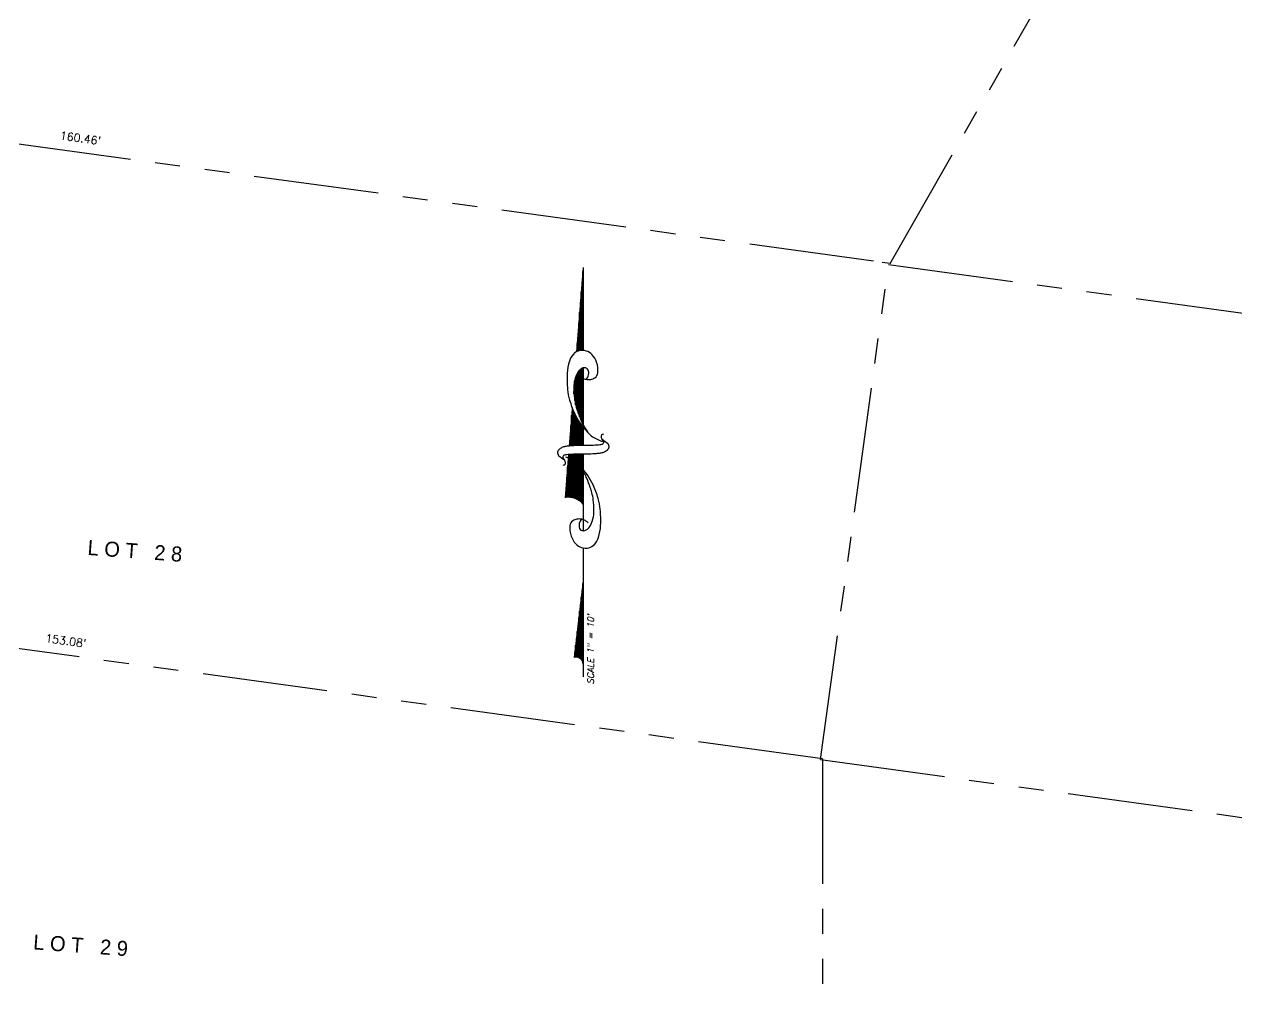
# Model space of a CAD drawing. Extents: x 3812 to 5524, y 4309 to 5867.
# Drawn here: x 4920.2 to 5041.4, y 4976.5 to 5073.5 of the extents above; entities that cross this region are included whole.
import ezdxf
from ezdxf.enums import TextEntityAlignment as Align

# ---------------------------------------------------------------- set-up
doc = ezdxf.new("R2010")
doc.units = 0
doc.header["$LTSCALE"] = 10
doc.header["$MEASUREMENT"] = 0
doc.linetypes.add('PHANTOM', pattern=[2.5, 1.25, -0.25, 0.25, -0.25, 0.25, -0.25])
doc.layers.get('0').update_dxf_attribs({"linetype": 'CONTINUOUS'})
for name, color, linetype in [('BNDRY-REC', 4, 'PHANTOM'), ('LEGEND', 7, 'CONTINUOUS'), ('NORTH', 7, 'CONTINUOUS'), ('PLT_ANNO_TXT', 120, 'CONTINUOUS')]:
    doc.layers.add(name, color=color, linetype=linetype)
doc.styles.add('I', font='ITALIC', dxfattribs={"height": 1})
doc.styles.add('L80', font='simplex.shx', dxfattribs={"height": 0.8})
doc.styles.add('SHADOW', font='SHADOW2.SHX')

# ---------------------------------------------------------------- blocks, each defined once
blk = doc.blocks.new('*X7')
for p, q in [((3076.61, 780.5), (3078.15, 780.5)), ((3076.62, 780.38), (3079.78, 780.38)), ((3076.62, 780.25), (3081.41, 780.25)), ((3076.63, 780.12), (3082.51, 780.12)), ((3076.63, 780), (3082.18, 780)), ((3076.64, 779.87), (3081.86, 779.87)), ((3076.64, 779.75), (3081.54, 779.75)), ((3076.65, 779.62), (3081.32, 779.62)), ((3076.65, 779.5), (3081.12, 779.5)), ((3076.66, 779.38), (3080.91, 779.38)), ((3076.66, 779.25), (3080.7, 779.25)), ((3076.67, 779.12), (3080.49, 779.12)), ((3076.67, 779), (3080.28, 779)), ((3076.68, 778.88), (3080.11, 778.88)), ((3076.68, 778.75), (3079.95, 778.75)), ((3076.69, 778.62), (3079.78, 778.62)), ((3076.69, 778.5), (3079.62, 778.5))]:
    blk.add_line(p, q)
blk = doc.blocks.new('*X8')
for p, q in [((3080.3, 778.62), (3088.68, 778.62)), ((3080.58, 778.75), (3088.59, 778.75)), ((3080.86, 778.88), (3088.51, 778.88)), ((3081.19, 779), (3088.42, 779)), ((3081.53, 779.12), (3088.28, 779.12)), ((3081.87, 779.25), (3088.06, 779.25)), ((3082.21, 779.38), (3087.85, 779.38)), ((3082.58, 779.5), (3087.64, 779.5)), ((3083.06, 779.62), (3087.25, 779.62)), ((3083.71, 779.75), (3086.79, 779.75)), ((3084.78, 779.88), (3085.13, 779.88)), ((3080.02, 778.5), (3088.76, 778.5))]:
    blk.add_line(p, q)
blk = doc.blocks.new('*X9')
for p, q in [((3091.38, 779.38), (3092.65, 779.38)), ((3091.4, 779.25), (3094.25, 779.25)), ((3091.43, 779.12), (3095.86, 779.12)), ((3091.46, 779), (3097.47, 779)), ((3091.49, 778.88), (3099.07, 778.88)), ((3091.5, 778.75), (3100.68, 778.75)), ((3091.52, 778.62), (3102.29, 778.62)), ((3091.53, 778.5), (3103.9, 778.5))]:
    blk.add_line(p, q)
blk = doc.blocks.new('*X10')
for p, q in [((3068.54, 781.25), (3068.54, 781.25)), ((3068.54, 781.12), (3070.15, 781.12)), ((3068.55, 781), (3071.75, 781)), ((3068.55, 780.88), (3073.36, 780.88)), ((3068.56, 780.75), (3074.97, 780.75)), ((3068.56, 780.62), (3075.3, 780.62)), ((3068.56, 780.5), (3075.31, 780.5)), ((3067.72, 778.62), (3072.95, 778.62)), ((3067.86, 778.75), (3073.15, 778.75)), ((3067.96, 778.88), (3073.34, 778.88)), ((3068.06, 779), (3075.37, 779)), ((3068.15, 779.12), (3075.37, 779.12)), ((3068.23, 779.25), (3075.37, 779.25)), ((3068.3, 779.37), (3075.37, 779.37)), ((3068.37, 779.5), (3075.37, 779.5)), ((3068.41, 779.62), (3075.37, 779.62)), ((3068.45, 779.75), (3075.36, 779.75)), ((3068.49, 779.88), (3075.35, 779.88)), ((3068.51, 780), (3075.35, 780)), ((3068.53, 780.12), (3075.34, 780.12)), ((3068.55, 780.25), (3075.33, 780.25)), ((3068.56, 780.38), (3075.32, 780.38)), ((3073.11, 778.62), (3075.36, 778.62)), ((3073.24, 778.75), (3075.37, 778.75)), ((3073.38, 778.88), (3075.37, 778.88)), ((3067.58, 778.5), (3072.76, 778.5)), ((3072.97, 778.5), (3075.36, 778.5))]:
    blk.add_line(p, q)
blk = doc.blocks.new('*X11')
for p, q in [((3043.11, 778.62), (3054.04, 778.62)), ((3043.27, 778.75), (3052.96, 778.75)), ((3043.38, 778.88), (3051.89, 778.88)), ((3043.46, 779), (3050.82, 779)), ((3043.52, 779.12), (3049.75, 779.12)), ((3043.56, 779.25), (3048.68, 779.25)), ((3043.57, 779.75), (3044.39, 779.75)), ((3043.58, 779.38), (3047.61, 779.38)), ((3043.59, 779.62), (3045.46, 779.62)), ((3043.59, 779.5), (3046.54, 779.5)), ((3042.85, 778.5), (3055.11, 778.5))]:
    blk.add_line(p, q)
blk = doc.blocks.new('NORTHA')
for p, q in [((3.476, 0.227), (2.8, 0.28)), ((4.102, 0.179), (3.603, 0.217)), ((0.2, 0), (0, 0)), ((1.5, 0), (0.2, 0)), ((1.5, 0), (0.3, 0.14)), ((2.015, 0.001), (1.5, 0)), ((2.7, 0), (2.284, 0)), ((3.137, 0), (2.7, 0)), ((3.216, 0), (3.137, 0)), ((3.466, 0), (3.239, 0)), ((3.483, 0), (3.466, 0)), ((4.207, 0.171), (4.102, 0.179)), ((4.617, 0.139), (4.528, 0.146)), ((6.4, 0), (5.082, 0.102)), ((6.4, 0), (5.101, 0)), ((4.828, -0.002), (3.617, 0))]:
    blk.add_line(p, q)
for points in [[(3.616, -0.002, 0.004821), (3.616, 0.055, 0.00885), (3.615, 0.086, 0.005772), (3.608, 0.202, 0.010588), (3.602, 0.265, 0.071206), (3.589, 0.318, 0.064975), (3.559, 0.368, 0.103615), (3.527, 0.396, 0.157116), (3.499, 0.401, 0.084448), (3.469, 0.392, 0.119022), (3.452, 0.378), (3.41, 0.32), (3.386, 0.288)], [(2.406, -0.077, 0.077736), (2.443, -0.032, 0.07962), (2.463, 0.021, 0.096266), (2.464, 0.096, 0.100752), (2.438, 0.162, 0.224486), (2.364, 0.207, 0.11255), (2.198, 0.187, 0.100563), (2.077, 0.115, 0.134878), (2.021, 0.026, 0.132719), (2.018, -0.09, 0.155229), (2.07, -0.176, 0.101616), (2.18, -0.239, 0.067278), (2.368, -0.273, 0.034332), (2.62, -0.267, 0.050354), (2.789, -0.234, 0.032541), (3.002, -0.155, 0.044988), (3.145, -0.074, 0.025546), (3.216, -0.02, 0.017117), (3.314, 0.07, 0.06565), (3.372, 0.143, 0.042468), (3.434, 0.272)], [(3.309, 0.314, 0.155222), (3.326, 0.283, 0.230745), (3.349, 0.276, 0.039788), (3.37, 0.281, 0.040789), (3.389, 0.289, 0.05365), (3.403, 0.299, -0.067543), (3.418, 0.309, -0.159888), (3.445, 0.312, -0.204389), (3.463, 0.3, -0.067398), (3.472, 0.282, -0.052215), (3.477, 0.257, -0.013577), (3.481, 0.212, -0.005027), (3.486, 0.091, -0.010776), (3.486, 0.059, -0.005653), (3.484, -0.002)], [(4.707, 0.054, 0.077736), (4.67, 0.009, 0.07962), (4.65, -0.045, 0.096266), (4.649, -0.119, 0.100752), (4.675, -0.185, 0.224486), (4.75, -0.23, 0.11255), (4.916, -0.211, 0.100563), (5.036, -0.138, 0.134878), (5.092, -0.049, 0.132719), (5.095, 0.067, 0.155229), (5.044, 0.153, 0.101616), (4.933, 0.215, 0.067278), (4.746, 0.25, 0.034332), (4.493, 0.244, 0.050354), (4.324, 0.211, 0.032541), (4.112, 0.132, 0.044988), (3.969, 0.051, 0.025546), (3.898, -0.003, 0.017117), (3.799, -0.093, 0.06565), (3.741, -0.166, 0.042468), (3.679, -0.295)], [(2.464, 0.022, 0.076919), (2.432, 0.047, 0.080527), (2.396, 0.061, 0.088695), (2.338, 0.061, 0.141897), (2.304, 0.046, 0.152973), (2.286, 0.016, 0.126446), (2.287, -0.027, 0.120122), (2.31, -0.069, 0.080483), (2.366, -0.113, 0.067361), (2.472, -0.154, 0.059891), (2.598, -0.169, 0.028199), (2.764, -0.159, 0.039094), (2.881, -0.136, 0.016831), (2.958, -0.112, 0.008651), (3.104, -0.057, 0.03625), (3.178, -0.022, 0.021578), (3.295, 0.052)], [(4.65, -0.046, 0.076919), (4.681, -0.071, 0.080527), (4.718, -0.084, 0.088695), (4.776, -0.085, 0.141897), (4.809, -0.069, 0.152973), (4.827, -0.039, 0.126446), (4.827, 0.003, 0.120122), (4.803, 0.046, 0.080483), (4.747, 0.09, 0.067361), (4.641, 0.131, 0.059891), (4.515, 0.146, 0.028199), (4.35, 0.136, 0.039094), (4.233, 0.113, 0.016831), (4.156, 0.089, 0.008651), (4.009, 0.034, 0.03625), (3.935, -0.001, 0.021578), (3.818, -0.075)], [(3.484, -0.002, 0.004821), (3.485, -0.059, 0.00885), (3.486, -0.091, 0.005772), (3.493, -0.207, 0.010588), (3.499, -0.27, 0.071206), (3.512, -0.322, 0.064975), (3.542, -0.373, 0.103615), (3.574, -0.4, 0.157116), (3.602, -0.405, 0.084448), (3.632, -0.396, 0.119022), (3.649, -0.382), (3.691, -0.324), (3.715, -0.292)], [(3.792, -0.318, 0.155222), (3.775, -0.288, 0.230745), (3.752, -0.281, 0.039788), (3.731, -0.286, 0.040789), (3.712, -0.294, 0.05365), (3.698, -0.303, -0.067543), (3.683, -0.313, -0.159888), (3.656, -0.317, -0.204389), (3.638, -0.304, -0.067398), (3.629, -0.286, -0.052215), (3.624, -0.261, -0.013577), (3.62, -0.216, -0.005027), (3.615, -0.095, -0.010776), (3.615, -0.063, -0.005653), (3.616, -0.002)]]:
    blk.add_lwpolyline(points, format="xyb")
for centre, radius, start, end in [((2.509, 0.227), 0.297, 310.1394, 10.2647), ((0.2, 0.107), 0.107, 270.0614, 18.1897)]:
    blk.add_arc(centre, radius, start, end)
at = {"xscale": 0.1, "yscale": 0.1, "zscale": 0.1}
for name in ['*X10', '*X7', '*X11', '*X8', '*X9']:
    blk.add_blockref(name, (-304.053, -77.845), dxfattribs=at)
at = {"style": 'I', "flags": 4}
blk.add_attdef('MAG-DATE', text='', height=0.1, dxfattribs=at).set_placement((0.428, -0.117), align=Align.MIDDLE)

msp = doc.modelspace()

# ---------------------------------------------------------------- linework, layer by layer
at = {"layer": 'BNDRY-REC'}
for p, q in [((5006.79, 5049.54), (5028.99, 5088.47)), ((5005.12, 5049.77), (4847.81, 5071.31)), ((4999.82, 4999.91), (5006.61, 5049.44)), ((5006.79, 5049.54), (5005.99, 5049.65)), ((5006.61, 5049.44), (5170.78, 5026.93)), ((5000, 5000), (4848.34, 5020.78)), ((4999.82, 4999.91), (5149.36, 4979.4)), ((5000, 5000), (5000, 4949.53))]:
    msp.add_line(p, q, dxfattribs=at)

# ---------------------------------------------------------------- block references
at = {"layer": 'NORTH', "xscale": 6.4, "yscale": 6.4, "zscale": 6.4, "rotation": 90}
msp.add_blockref('NORTHA', (4976.08, 5008.19), dxfattribs=at).add_auto_attribs({'MAG-DATE': 'SCALE 1" = 10\''})

# ---------------------------------------------------------------- texts
at = {"layer": 'LEGEND', "style": 'SHADOW'}
for s, p in [('L O T   2 8', (4926.49, 5020.39)), ('L O T   2 9', (4921.06, 4980.94))]:
    msp.add_text(s, height=1.5, rotation=355.7839, dxfattribs=at).set_placement(p)
at = {"layer": 'PLT_ANNO_TXT', "style": 'L80'}
for s, p in [("160.46'", (4925.77, 5061.67)), ("153.08'", (4924.31, 5011.4))]:
    msp.add_text(s, height=0.8, rotation=352.2, dxfattribs=at).set_placement(p, align=Align.CENTER)

doc.saveas('drawing.dxf')
